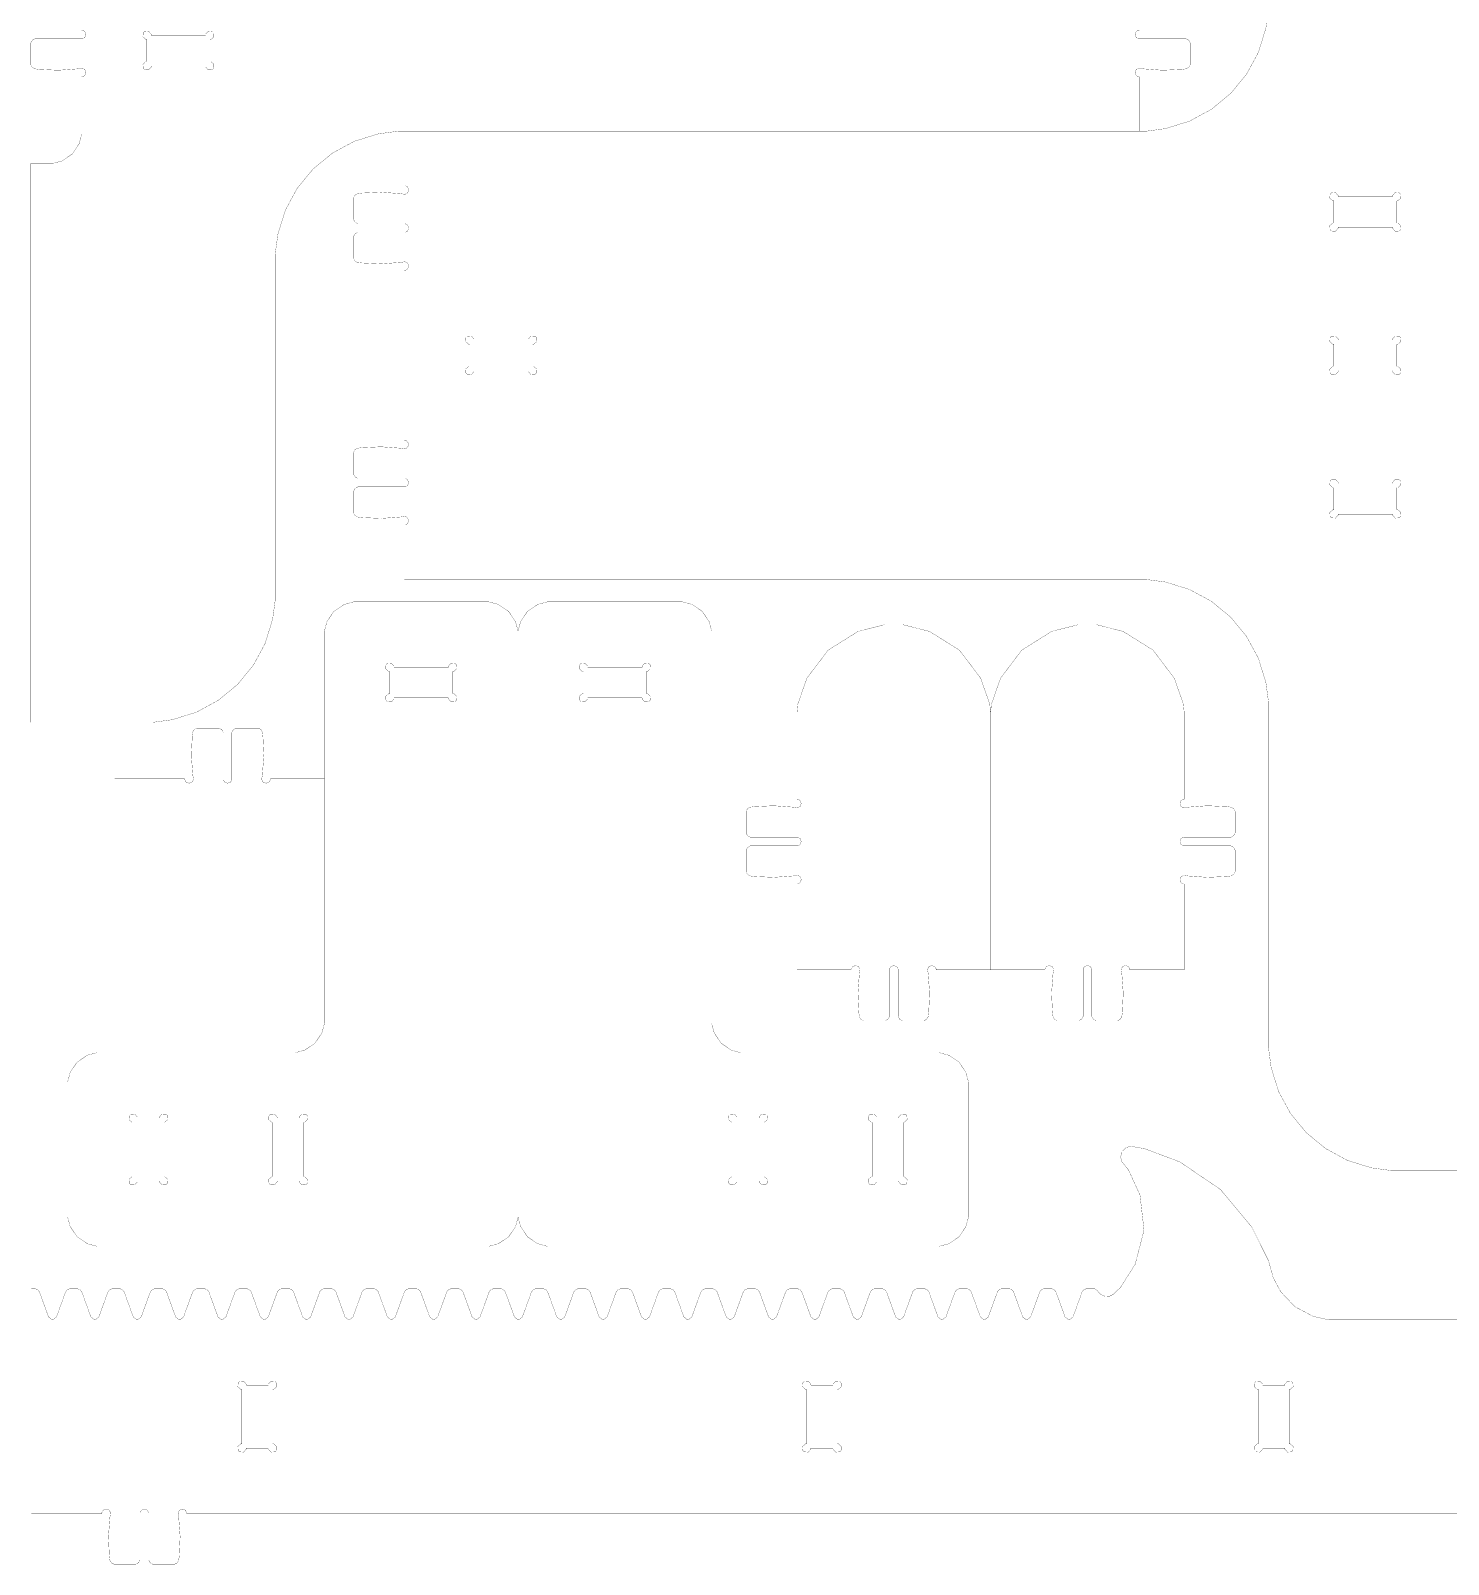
# Model space of a CAD drawing. Extents: x 0.1 to 11.9, y 0.1 to 11.9.
# Drawn here: x 0.07 to 5.56, y 0.1 to 6.04 of the extents above; entities that cross this region are included whole.
import ezdxf

# ---------------------------------------------------------------- set-up
doc = ezdxf.new("R2010")
doc.units = 0
doc.layers.get('0').update_dxf_attribs({"linetype": 'CONTINUOUS'})

msp = doc.modelspace()

# ---------------------------------------------------------------- linework, layer by layer
at = {"color": 1, "const_width": 0.00084}
for points in [[(4.86117, 6.14811), (4.86117, 6.12294), (4.85097, 6.04736), (4.82183, 5.9535), (4.77576, 5.8686), (4.71468, 5.7946), (4.64068, 5.73351), (4.55578, 5.68744), (4.46192, 5.65831), (4.38633, 5.64811), (4.36117, 5.64811)], [(0.087077, 6.00635), (0.08355, 6.00635), (0.073134, 6.0006), (0.067383, 5.99018), (0.067383, 5.98665)], [(0.087077, 6.00635), (0.264214, 6.00635)], [(0.264214, 6.00635), (0.267307, 6.00635), (0.276747, 6.01161), (0.280925, 6.02311), (0.276747, 6.03461), (0.267307, 6.03982), (0.264214, 6.03982)], [(0.533908, 6.02013), (0.533908, 6.02403), (0.523546, 6.03564), (0.507975, 6.03461), (0.505371, 6.03196), (0.502713, 6.02935), (0.501682, 6.01378), (0.513292, 6.00342), (0.517199, 6.00342)], [(0.517199, 5.91775), (0.517199, 6.00342)], [(0.744521, 6.02013), (0.533908, 6.02013)], [(0.761285, 6.00342), (0.765136, 6.00342), (0.776693, 6.01378), (0.775717, 6.02935), (0.773113, 6.03196), (0.770454, 6.03461), (0.754829, 6.03564), (0.744521, 6.02403), (0.744521, 6.02013)], [(0.761285, 5.91775), (0.761285, 6.00342)], [(4.36117, 6.03982), (4.35801, 6.03982), (4.34858, 6.03461), (4.3444, 6.02311), (4.34858, 6.01161), (4.35801, 6.00635), (4.36117, 6.00635)], [(4.53836, 6.00635), (4.36117, 6.00635)], [(4.558, 5.98665), (4.558, 5.99018), (4.55225, 6.0006), (4.54183, 6.00635), (4.53836, 6.00635)], [(0.067383, 5.90918), (0.067383, 5.98665)], [(4.558, 5.90918), (4.558, 5.98665)], [(0.067383, 5.90918), (0.067383, 5.90597), (0.072266, 5.89621), (0.082031, 5.89003), (0.084473, 5.88971)], [(0.084473, 5.88971), (0.099392, 5.88775), (0.174425, 5.88439), (0.249349, 5.88981), (0.264214, 5.89219)], [(0.264214, 5.85872), (0.267307, 5.85872), (0.276747, 5.86399), (0.280925, 5.87549), (0.276747, 5.88699), (0.267307, 5.89219), (0.264214, 5.89219)], [(0.517199, 5.91775), (0.513292, 5.91775), (0.501682, 5.90744), (0.502713, 5.89187), (0.505371, 5.88921), (0.507975, 5.88661), (0.523546, 5.88564), (0.533908, 5.89719), (0.533908, 5.90104)], [(0.744521, 5.90104), (0.533908, 5.90104)], [(0.744521, 5.90104), (0.744521, 5.89719), (0.754829, 5.88564), (0.770454, 5.88661), (0.773113, 5.88921), (0.775717, 5.89187), (0.776693, 5.90744), (0.765136, 5.91775), (0.761285, 5.91775)], [(4.36117, 5.89219), (4.35801, 5.89219), (4.34858, 5.88699), (4.3444, 5.87549), (4.34858, 5.86399), (4.35801, 5.85872), (4.36117, 5.85872)], [(4.36117, 5.89219), (4.37603, 5.88981), (4.45096, 5.88439), (4.52599, 5.88775), (4.5409, 5.88971)], [(4.5409, 5.88971), (4.54335, 5.89003), (4.55311, 5.89621), (4.558, 5.90597), (4.558, 5.90918)], [(0.264214, 5.85872), (0.264214, 5.64811)], [(4.36117, 5.85872), (4.36117, 5.64811)], [(0.139214, 5.52311), (0.151367, 5.52311), (0.187879, 5.53293), (0.227593, 5.55974), (0.254394, 5.59944), (0.264214, 5.63596), (0.264214, 5.64811)], [(1.51421, 5.64811), (1.48899, 5.64811), (1.41342, 5.63797), (1.31955, 5.60883), (1.23465, 5.56272), (1.16064, 5.50168), (1.09956, 5.42768), (1.05349, 5.34272), (1.02436, 5.24892), (1.01421, 5.17333), (1.01421, 5.14811)], [(4.36117, 5.64811), (1.51421, 5.64811)], [(1.51421, 5.64811), (1.51421, 5.43744)], [(0.139214, 5.52311), (0.067383, 5.52311)], [(0.067383, 3.35786), (0.067383, 5.52311)], [(1.33447, 5.40653), (1.34939, 5.40853), (1.42443, 5.41183), (1.49935, 5.40642), (1.51421, 5.40397)], [(1.51421, 5.43744), (1.51731, 5.43744), (1.52675, 5.43224), (1.53093, 5.42074), (1.52675, 5.40924), (1.51731, 5.40397), (1.51421, 5.40397)], [(5.11415, 5.37842), (5.11025, 5.37842), (5.09864, 5.38878), (5.09961, 5.40435), (5.10226, 5.40696), (5.10487, 5.40961), (5.1205, 5.41064), (5.13086, 5.39903), (5.13086, 5.39513)], [(5.34147, 5.39513), (5.34147, 5.39903), (5.35178, 5.41064), (5.3674, 5.40961), (5.37007, 5.40696), (5.37267, 5.40435), (5.37364, 5.38878), (5.36208, 5.37842), (5.35824, 5.37842)], [(1.31738, 5.38699), (1.31738, 5.39025), (1.32227, 5.40001), (1.33203, 5.40619), (1.33447, 5.40653)], [(1.31738, 5.38699), (1.31738, 5.30951)], [(5.11415, 5.29275), (5.11415, 5.37842)], [(5.13086, 5.39513), (5.34147, 5.39513)], [(5.35824, 5.29275), (5.35824, 5.37842)], [(1.33708, 5.28982), (1.33355, 5.28982), (1.32313, 5.29563), (1.31738, 5.30604), (1.31738, 5.30951)], [(1.33708, 5.28982), (1.51421, 5.28982)], [(1.51421, 5.28982), (1.51731, 5.28982), (1.52675, 5.28461), (1.53093, 5.27311), (1.52675, 5.26161), (1.51731, 5.25635), (1.51421, 5.25635)], [(5.13086, 5.27604), (5.13086, 5.27219), (5.1205, 5.26064), (5.10487, 5.26161), (5.10226, 5.26421), (5.09961, 5.26687), (5.09864, 5.28244), (5.11025, 5.29275), (5.11415, 5.29275)], [(5.35824, 5.29275), (5.36208, 5.29275), (5.37364, 5.28244), (5.37267, 5.26687), (5.37007, 5.26421), (5.3674, 5.26161), (5.35178, 5.26064), (5.34147, 5.27219), (5.34147, 5.27604)], [(1.31738, 5.23665), (1.31738, 5.24018), (1.32313, 5.2506), (1.33355, 5.25635), (1.33708, 5.25635)], [(1.31738, 5.15918), (1.31738, 5.23665)], [(1.33708, 5.25635), (1.51421, 5.25635)], [(5.13086, 5.27604), (5.34147, 5.27604)], [(1.01421, 5.14811), (1.01421, 3.85786)], [(1.33447, 5.13971), (1.33203, 5.14003), (1.32227, 5.14621), (1.31738, 5.15597), (1.31738, 5.15918)], [(1.51421, 5.14219), (1.49935, 5.13981), (1.42443, 5.13439), (1.34939, 5.13775), (1.33447, 5.13971)], [(1.51421, 5.14219), (1.51731, 5.14219), (1.52675, 5.13699), (1.53093, 5.12549), (1.52675, 5.11399), (1.51731, 5.10872), (1.51421, 5.10872)], [(1.51421, 5.10872), (1.51421, 4.45111)], [(1.76719, 4.82275), (1.76329, 4.82275), (1.75168, 4.83311), (1.75265, 4.84868), (1.75532, 4.85129), (1.75792, 4.85394), (1.77354, 4.85493), (1.7839, 4.84337), (1.7839, 4.83946)], [(1.76719, 4.82275), (1.76719, 4.73708)], [(1.7839, 4.83946), (1.99451, 4.83946)], [(1.99451, 4.83946), (1.99451, 4.84337), (2.00483, 4.85493), (2.02046, 4.85394), (2.02311, 4.85129), (2.02572, 4.84868), (2.02669, 4.83311), (2.01514, 4.82275), (2.01129, 4.82275)], [(2.01129, 4.82275), (2.01129, 4.73708)], [(5.11415, 4.82275), (5.11025, 4.82275), (5.09864, 4.83311), (5.09961, 4.84868), (5.10226, 4.85129), (5.10487, 4.85394), (5.1205, 4.85493), (5.13086, 4.84337), (5.13086, 4.83946)], [(5.11415, 4.82275), (5.11415, 4.73708)], [(5.13086, 4.83946), (5.34147, 4.83946)], [(5.34147, 4.83946), (5.34147, 4.84337), (5.35178, 4.85493), (5.3674, 4.85394), (5.37007, 4.85129), (5.37267, 4.84868), (5.37364, 4.83311), (5.36208, 4.82275), (5.35824, 4.82275)], [(5.35824, 4.82275), (5.35824, 4.73708)], [(1.7839, 4.72038), (1.7839, 4.71653), (1.77354, 4.70497), (1.75792, 4.70594), (1.75532, 4.70856), (1.75265, 4.71121), (1.75168, 4.72678), (1.76329, 4.73708), (1.76719, 4.73708)], [(1.7839, 4.72038), (1.99451, 4.72038)], [(2.01129, 4.73708), (2.01514, 4.73708), (2.02669, 4.72678), (2.02572, 4.71121), (2.02311, 4.70856), (2.02046, 4.70594), (2.00483, 4.70497), (1.99451, 4.71653), (1.99451, 4.72038)], [(5.13086, 4.72038), (5.13086, 4.71653), (5.1205, 4.70497), (5.10487, 4.70594), (5.10226, 4.70856), (5.09961, 4.71121), (5.09864, 4.72678), (5.11025, 4.73708), (5.11415, 4.73708)], [(5.13086, 4.72038), (5.34147, 4.72038)], [(5.35824, 4.73708), (5.36208, 4.73708), (5.37364, 4.72678), (5.37267, 4.71121), (5.37007, 4.70856), (5.3674, 4.70594), (5.35178, 4.70497), (5.34147, 4.71653), (5.34147, 4.72038)], [(1.31738, 4.40067), (1.31738, 4.40392), (1.32227, 4.41368), (1.33203, 4.41986), (1.33447, 4.42019)], [(1.31738, 4.40067), (1.31738, 4.32319)], [(1.33447, 4.42019), (1.34939, 4.42219), (1.42443, 4.42551), (1.49935, 4.42008), (1.51421, 4.41764)], [(1.51421, 4.45111), (1.51731, 4.45111), (1.52675, 4.4459), (1.53093, 4.4344), (1.52675, 4.4229), (1.51731, 4.41764), (1.51421, 4.41764)], [(1.33708, 4.3035), (1.33355, 4.3035), (1.32313, 4.30931), (1.31738, 4.31972), (1.31738, 4.32319)], [(1.33708, 4.3035), (1.51421, 4.3035)], [(1.51421, 4.3035), (1.51731, 4.3035), (1.52675, 4.29829), (1.53093, 4.28678), (1.52675, 4.27528), (1.51731, 4.27001), (1.51421, 4.27001)], [(5.11415, 4.26708), (5.11025, 4.26708), (5.09864, 4.27746), (5.09961, 4.29303), (5.10226, 4.29563), (5.10487, 4.29829), (5.1205, 4.29926), (5.13086, 4.28771), (5.13086, 4.28381)], [(5.13086, 4.28381), (5.34147, 4.28381)], [(5.34147, 4.28381), (5.34147, 4.28771), (5.35178, 4.29926), (5.3674, 4.29829), (5.37007, 4.29563), (5.37267, 4.29303), (5.37364, 4.27746), (5.36208, 4.26708), (5.35824, 4.26708)], [(1.31738, 4.25032), (1.31738, 4.25385), (1.32313, 4.26426), (1.33355, 4.27001), (1.33708, 4.27001)], [(1.31738, 4.17285), (1.31738, 4.25032)], [(1.33708, 4.27001), (1.51421, 4.27001)], [(5.11415, 4.18143), (5.11415, 4.26708)], [(5.35824, 4.18143), (5.35824, 4.26708)], [(1.33447, 4.15332), (1.33203, 4.15365), (1.32227, 4.15989), (1.31738, 4.16965), (1.31738, 4.17285)], [(5.13086, 4.16471), (5.13086, 4.16086), (5.1205, 4.14925), (5.10487, 4.15028), (5.10226, 4.15289), (5.09961, 4.15554), (5.09864, 4.17111), (5.11025, 4.18143), (5.11415, 4.18143)], [(5.13086, 4.16471), (5.34147, 4.16471)], [(5.35824, 4.18143), (5.36208, 4.18143), (5.37364, 4.17111), (5.37267, 4.15554), (5.37007, 4.15289), (5.3674, 4.15028), (5.35178, 4.14925), (5.34147, 4.16086), (5.34147, 4.16471)], [(1.51421, 4.15587), (1.49935, 4.15349), (1.42443, 4.14806), (1.34939, 4.15136), (1.33447, 4.15332)], [(1.51421, 4.15587), (1.51731, 4.15587), (1.52675, 4.15067), (1.53093, 4.13917), (1.52675, 4.12765), (1.51731, 4.1224), (1.51421, 4.1224)], [(1.51421, 4.1224), (1.51421, 3.91174)], [(1.51421, 3.91174), (4.36117, 3.91174)], [(4.36117, 3.91174), (4.38633, 3.91174), (4.46192, 3.90158), (4.55578, 3.87244), (4.64068, 3.82639), (4.71468, 3.76531), (4.77576, 3.69129), (4.82183, 3.60639), (4.85097, 3.51253), (4.86117, 3.43696), (4.86117, 3.41174)], [(0.514214, 3.35786), (0.539387, 3.35786), (0.614963, 3.36806), (0.708822, 3.39719), (0.793728, 3.44325), (0.867731, 3.50435), (0.928819, 3.57835), (0.974881, 3.66325), (1.00402, 3.75711), (1.01421, 3.83268), (1.01421, 3.85786)], [(1.32959, 3.8246), (1.31738, 3.8246), (1.28093, 3.81478), (1.24121, 3.78797), (1.21441, 3.74826), (1.20459, 3.71181), (1.20459, 3.6996)], [(1.82958, 3.8246), (1.32959, 3.8246)], [(1.95458, 3.6996), (1.95458, 3.71181), (1.94476, 3.74826), (1.91797, 3.78797), (1.87825, 3.81478), (1.84174, 3.8246), (1.82958, 3.8246)], [(1.95458, 3.6996), (1.95458, 3.71181), (1.96442, 3.74826), (1.99121, 3.78797), (2.03093, 3.81478), (2.06739, 3.8246), (2.07958, 3.8246)], [(2.07958, 3.8246), (2.57958, 3.8246)], [(2.57958, 3.8246), (2.59174, 3.8246), (2.62825, 3.81478), (2.66797, 3.78797), (2.69476, 3.74826), (2.70458, 3.71181), (2.70458, 3.6996)], [(1.20459, 3.6996), (1.20459, 2.20296)], [(1.95458, 3.6996), (1.95458, 1.45296)], [(2.70458, 3.6996), (2.70458, 2.20296)], [(3.78478, 3.39312), (3.78174, 3.42763), (3.74636, 3.52881), (3.66401, 3.63769), (3.54824, 3.71018), (3.44439, 3.73649), (3.40978, 3.73649), (3.37511, 3.73649), (3.27126, 3.71018), (3.15554, 3.63769), (3.07314, 3.52881), (3.03782, 3.42763), (3.03478, 3.39312)], [(3.78478, 3.39312), (3.78782, 3.42763), (3.82314, 3.52881), (3.90554, 3.63769), (4.02126, 3.71018), (4.12511, 3.73649), (4.15978, 3.73649), (4.19439, 3.73649), (4.29824, 3.71018), (4.41401, 3.63769), (4.49636, 3.52881), (4.53174, 3.42763), (4.53478, 3.39312)], [(1.47428, 3.57161), (1.47428, 3.57553), (1.46392, 3.58713), (1.44835, 3.58615), (1.44575, 3.5835), (1.44308, 3.58089), (1.44206, 3.56526), (1.45367, 3.5549), (1.45757, 3.5549)], [(1.6849, 3.57161), (1.47428, 3.57161)], [(1.70167, 3.5549), (1.70551, 3.5549), (1.71707, 3.56526), (1.7161, 3.58089), (1.71349, 3.5835), (1.71083, 3.58615), (1.69521, 3.58713), (1.6849, 3.57553), (1.6849, 3.57161)], [(2.20757, 3.5549), (2.20367, 3.5549), (2.19206, 3.56526), (2.19308, 3.58089), (2.19575, 3.5835), (2.19835, 3.58615), (2.21392, 3.58713), (2.22428, 3.57553), (2.22428, 3.57161)], [(2.22428, 3.57161), (2.4349, 3.57161)], [(2.4349, 3.57161), (2.4349, 3.57553), (2.44521, 3.58713), (2.46083, 3.58615), (2.46349, 3.5835), (2.4661, 3.58089), (2.46707, 3.56526), (2.45551, 3.5549), (2.45167, 3.5549)], [(1.45757, 3.5549), (1.45757, 3.46929)], [(1.70167, 3.5549), (1.70167, 3.46929)], [(2.20757, 3.5549), (2.20757, 3.46929)], [(2.45167, 3.5549), (2.45167, 3.46929)], [(1.45757, 3.46929), (1.45367, 3.46929), (1.44206, 3.45899), (1.44308, 3.44336), (1.44575, 3.44069), (1.44835, 3.4381), (1.46392, 3.43713), (1.47428, 3.44868), (1.47428, 3.45253)], [(1.6849, 3.45253), (1.47428, 3.45253)], [(1.6849, 3.45253), (1.6849, 3.44868), (1.69521, 3.43713), (1.71083, 3.4381), (1.71349, 3.44069), (1.7161, 3.44336), (1.71707, 3.45899), (1.70551, 3.46929), (1.70167, 3.46929)], [(2.22428, 3.45253), (2.22428, 3.44868), (2.21392, 3.43713), (2.19835, 3.4381), (2.19575, 3.44069), (2.19308, 3.44336), (2.19206, 3.45899), (2.20367, 3.46929), (2.20757, 3.46929)], [(2.22428, 3.45253), (2.4349, 3.45253)], [(2.45167, 3.46929), (2.45551, 3.46929), (2.46707, 3.45899), (2.4661, 3.44336), (2.46349, 3.44069), (2.46083, 3.4381), (2.44521, 3.43713), (2.4349, 3.44868), (2.4349, 3.45253)], [(3.03478, 3.06044), (3.03478, 3.39312)], [(3.78478, 2.39903), (3.78478, 3.39312)], [(4.53478, 3.06044), (4.53478, 3.39312)], [(4.86117, 3.41174), (4.86117, 2.12153)], [(0.067383, 3.35786), (0.514214, 3.35786)], [(0.714247, 3.33561), (0.710992, 3.33561), (0.701226, 3.33078), (0.695042, 3.32101), (0.694715, 3.31853)], [(0.793186, 3.33561), (0.714247, 3.33561)], [(0.812879, 3.31597), (0.812879, 3.31944), (0.807075, 3.32986), (0.796658, 3.33561), (0.793186, 3.33561)], [(0.865994, 3.33561), (0.862522, 3.33561), (0.852106, 3.32986), (0.846354, 3.31944), (0.846354, 3.31597)], [(0.865994, 3.33561), (0.944988, 3.33561)], [(0.964464, 3.31853), (0.964139, 3.32101), (0.957954, 3.33078), (0.948188, 3.33561), (0.944988, 3.33561)], [(0.694715, 3.31853), (0.692708, 3.3036), (0.689399, 3.22857), (0.694824, 3.15365), (0.697211, 3.13878)], [(0.812879, 3.13878), (0.812879, 3.31597)], [(0.846354, 3.13878), (0.846354, 3.31597)], [(0.961968, 3.13878), (0.964356, 3.15365), (0.969781, 3.22857), (0.966417, 3.3036), (0.964464, 3.31853)], [(0.663738, 3.13878), (0.392144, 3.13878)], [(0.392144, 3.13878), (0.392144, 2.07796)], [(0.663738, 3.13878), (0.663738, 3.13569), (0.668946, 3.12625), (0.680447, 3.12207), (0.691949, 3.12625), (0.697211, 3.13569), (0.697211, 3.13878)], [(0.812879, 3.13878), (0.812879, 3.13569), (0.818088, 3.12625), (0.82959, 3.12207), (0.841092, 3.12625), (0.846354, 3.13569), (0.846354, 3.13878)], [(0.961968, 3.13878), (0.961968, 3.13569), (0.967176, 3.12625), (0.978678, 3.12207), (0.990181, 3.12625), (0.995443, 3.13569), (0.995443, 3.13878)], [(1.20459, 3.13878), (0.995443, 3.13878)], [(3.03478, 3.02696), (3.01992, 3.02935), (2.94499, 3.03478), (2.86996, 3.03147), (2.85504, 3.02946)], [(3.03478, 3.02696), (3.03788, 3.02696), (3.04725, 3.03222), (3.05143, 3.04372), (3.04725, 3.05524), (3.03788, 3.06044), (3.03478, 3.06044)], [(4.53478, 3.02696), (4.53163, 3.02696), (4.52225, 3.03222), (4.51807, 3.04372), (4.52225, 3.05524), (4.53163, 3.06044), (4.53478, 3.06044)], [(4.53478, 3.02696), (4.54964, 3.02935), (4.62457, 3.03478), (4.6996, 3.03147), (4.71451, 3.02946)], [(2.85504, 3.02946), (2.8526, 3.02914), (2.84283, 3.02294), (2.83794, 3.01324), (2.83794, 3.00999)], [(2.83794, 2.93246), (2.83794, 3.00999)], [(4.71451, 3.02946), (4.71696, 3.02914), (4.72672, 3.02294), (4.73161, 3.01324), (4.73161, 3.00999)], [(4.73161, 2.93246), (4.73161, 3.00999)], [(2.83794, 2.93246), (2.83794, 2.92899), (2.84369, 2.91857), (2.85411, 2.91282), (2.85764, 2.91282)], [(3.03478, 2.91282), (2.85764, 2.91282)], [(3.03478, 2.87935), (3.03788, 2.87935), (3.04725, 2.8846), (3.05143, 2.89611), (3.04725, 2.90756), (3.03788, 2.91282), (3.03478, 2.91282)], [(4.53478, 2.87935), (4.53163, 2.87935), (4.52225, 2.8846), (4.51807, 2.89611), (4.52225, 2.90756), (4.53163, 2.91282), (4.53478, 2.91282)], [(4.53478, 2.91282), (4.71197, 2.91282)], [(4.73161, 2.93246), (4.73161, 2.92899), (4.72586, 2.91857), (4.71544, 2.91282), (4.71197, 2.91282)], [(2.85764, 2.87935), (2.85411, 2.87935), (2.84369, 2.87358), (2.83794, 2.86317), (2.83794, 2.85965)], [(2.83794, 2.85965), (2.83794, 2.78217)], [(3.03478, 2.87935), (2.85764, 2.87935)], [(4.53478, 2.87935), (4.71197, 2.87935)], [(4.71197, 2.87935), (4.71544, 2.87935), (4.72586, 2.87358), (4.73161, 2.86317), (4.73161, 2.85965)], [(4.73161, 2.85965), (4.73161, 2.78217)], [(2.83794, 2.78217), (2.83794, 2.77897), (2.84283, 2.76921), (2.8526, 2.76297), (2.85504, 2.76264)], [(2.85504, 2.76264), (2.86996, 2.76069), (2.94499, 2.75738), (3.01992, 2.76275), (3.03478, 2.76514)], [(3.03478, 2.73167), (3.03788, 2.73172), (3.04725, 2.73699), (3.05143, 2.74843), (3.04725, 2.75993), (3.03788, 2.76514), (3.03478, 2.76514)], [(4.53478, 2.73167), (4.53163, 2.73172), (4.52225, 2.73699), (4.51807, 2.74843), (4.52225, 2.75993), (4.53163, 2.76514), (4.53478, 2.76514)], [(4.71451, 2.76264), (4.6996, 2.76069), (4.62457, 2.75738), (4.54964, 2.76275), (4.53478, 2.76514)], [(4.73161, 2.78217), (4.73161, 2.77897), (4.72672, 2.76921), (4.71696, 2.76297), (4.71451, 2.76264)], [(3.03478, 2.39903), (3.03478, 2.73167)], [(4.53478, 2.39903), (4.53478, 2.73167)], [(3.24539, 2.39903), (3.03478, 2.39903)], [(3.27886, 2.39903), (3.27886, 2.40218), (3.2736, 2.41157), (3.2621, 2.41575), (3.2506, 2.41157), (3.24539, 2.40218), (3.24539, 2.39903)], [(3.27886, 2.39903), (3.27647, 2.38417), (3.27106, 2.30925), (3.27436, 2.23421), (3.27636, 2.21924)], [(3.42654, 2.39903), (3.42654, 2.40218), (3.42128, 2.41162), (3.40978, 2.41581), (3.39828, 2.41162), (3.39307, 2.40218), (3.39307, 2.39903)], [(3.39307, 2.39903), (3.39307, 2.22185)], [(3.42654, 2.39903), (3.42654, 2.22185)], [(3.57417, 2.39903), (3.57417, 2.40218), (3.5689, 2.41157), (3.5574, 2.41575), (3.5459, 2.41157), (3.54069, 2.40218), (3.54069, 2.39903)], [(3.54318, 2.21924), (3.54514, 2.23421), (3.54844, 2.30925), (3.54308, 2.38417), (3.54069, 2.39903)], [(3.78478, 2.39903), (3.57417, 2.39903)], [(3.78478, 2.39903), (3.99539, 2.39903)], [(3.99539, 2.39903), (3.99539, 2.40218), (4.0006, 2.41157), (4.0121, 2.41575), (4.0236, 2.41157), (4.02886, 2.40218), (4.02886, 2.39903)], [(4.02636, 2.21924), (4.02436, 2.23421), (4.02106, 2.30925), (4.02647, 2.38417), (4.02886, 2.39903)], [(4.14307, 2.39903), (4.14307, 2.40218), (4.14828, 2.41162), (4.15978, 2.41581), (4.17128, 2.41162), (4.17654, 2.40218), (4.17654, 2.39903)], [(4.14307, 2.39903), (4.14307, 2.22185)], [(4.17654, 2.39903), (4.17654, 2.22185)], [(4.29069, 2.39903), (4.29069, 2.40218), (4.2959, 2.41157), (4.3074, 2.41575), (4.3189, 2.41157), (4.32417, 2.40218), (4.32417, 2.39903)], [(4.29069, 2.39903), (4.29308, 2.38417), (4.29844, 2.30925), (4.29514, 2.23421), (4.29318, 2.21924)], [(4.32417, 2.39903), (4.53478, 2.39903)], [(1.07959, 2.07796), (1.09174, 2.07796), (1.12826, 2.08783), (1.16797, 2.11458), (1.19477, 2.15435), (1.20459, 2.19081), (1.20459, 2.20296)], [(2.82958, 2.07796), (2.81739, 2.07796), (2.78093, 2.08783), (2.74121, 2.11458), (2.71442, 2.15435), (2.70458, 2.19081), (2.70458, 2.20296)], [(3.27636, 2.21924), (3.27669, 2.21679), (3.28288, 2.20703), (3.29264, 2.20215), (3.2959, 2.20215)], [(3.37337, 2.20215), (3.2959, 2.20215)], [(3.37337, 2.20215), (3.37685, 2.20215), (3.38726, 2.20796), (3.39307, 2.21838), (3.39307, 2.22185)], [(3.42654, 2.22185), (3.42654, 2.21838), (3.43229, 2.20796), (3.44271, 2.20215), (3.44618, 2.20215)], [(3.44618, 2.20215), (3.52371, 2.20215)], [(3.52371, 2.20215), (3.52692, 2.20215), (3.53662, 2.20703), (3.54286, 2.21679), (3.54318, 2.21924)], [(4.0459, 2.20215), (4.04264, 2.20215), (4.03288, 2.20703), (4.02669, 2.21679), (4.02636, 2.21924)], [(4.12337, 2.20215), (4.0459, 2.20215)], [(4.14307, 2.22185), (4.14307, 2.21838), (4.13726, 2.20796), (4.12685, 2.20215), (4.12337, 2.20215)], [(4.19618, 2.20215), (4.19271, 2.20215), (4.18229, 2.20796), (4.17654, 2.21838), (4.17654, 2.22185)], [(4.19618, 2.20215), (4.27371, 2.20215)], [(4.29318, 2.21924), (4.29286, 2.21679), (4.28662, 2.20703), (4.27692, 2.20215), (4.27371, 2.20215)], [(5.36117, 1.62153), (5.33594, 1.62153), (5.26036, 1.63172), (5.1665, 1.66086), (5.0816, 1.70692), (5.0076, 1.76801), (4.9465, 1.84201), (4.90044, 1.92692), (4.87131, 2.02078), (4.86117, 2.09636), (4.86117, 2.12153)], [(0.335178, 2.07796), (0.322971, 2.07796), (0.286458, 2.06819), (0.246744, 2.04139), (0.219943, 2.00168), (0.210178, 1.96517), (0.210178, 1.95296)], [(1.07959, 2.07796), (0.335178, 2.07796)], [(2.82958, 2.07796), (3.574, 2.07796)], [(3.574, 2.07796), (3.58615, 2.07796), (3.62267, 2.06819), (3.66238, 2.04139), (3.68918, 2.00168), (3.699, 1.96517), (3.699, 1.95296)], [(0.210178, 1.45296), (0.210178, 1.95296)], [(3.699, 1.45296), (3.699, 1.95296)], [(0.479872, 1.82503), (0.479872, 1.82894), (0.46951, 1.8405), (0.453885, 1.83951), (0.451281, 1.83686), (0.448622, 1.83425), (0.447646, 1.81862), (0.459201, 1.80826), (0.463108, 1.80826)], [(0.463108, 1.59765), (0.463108, 1.80826)], [(0.565483, 1.82503), (0.479872, 1.82503)], [(0.582194, 1.80826), (0.586046, 1.80826), (0.597657, 1.81862), (0.596679, 1.83425), (0.594075, 1.83686), (0.591417, 1.83951), (0.575792, 1.8405), (0.565483, 1.82894), (0.565483, 1.82503)], [(0.582194, 1.59765), (0.582194, 1.80826)], [(1.02121, 1.82503), (1.02121, 1.82894), (1.01085, 1.8405), (0.995226, 1.83951), (0.992622, 1.83686), (0.989962, 1.83425), (0.988986, 1.81862), (1.00054, 1.80826), (1.00445, 1.80826)], [(1.00445, 1.59765), (1.00445, 1.80826)], [(1.10682, 1.82503), (1.02121, 1.82503)], [(1.12353, 1.80826), (1.12739, 1.80826), (1.139, 1.81862), (1.13802, 1.83425), (1.13542, 1.83686), (1.13276, 1.83951), (1.11713, 1.8405), (1.10682, 1.82894), (1.10682, 1.82503)], [(1.12353, 1.59765), (1.12353, 1.80826)], [(2.78564, 1.80826), (2.78174, 1.80826), (2.77018, 1.81862), (2.77115, 1.83425), (2.77382, 1.83686), (2.77642, 1.83951), (2.79199, 1.8405), (2.80236, 1.82894), (2.80236, 1.82503)], [(2.78564, 1.59765), (2.78564, 1.80826)], [(2.80236, 1.82503), (2.88803, 1.82503)], [(2.88803, 1.82503), (2.88803, 1.82894), (2.89833, 1.8405), (2.9139, 1.83951), (2.91656, 1.83686), (2.91917, 1.83425), (2.92014, 1.81862), (2.90858, 1.80826), (2.90474, 1.80826)], [(2.90474, 1.59765), (2.90474, 1.80826)], [(3.32699, 1.80826), (3.32308, 1.80826), (3.31147, 1.81862), (3.3125, 1.83425), (3.31515, 1.83686), (3.31776, 1.83951), (3.33333, 1.8405), (3.34369, 1.82894), (3.34369, 1.82503)], [(3.32699, 1.59765), (3.32699, 1.80826)], [(3.34369, 1.82503), (3.42936, 1.82503)], [(3.42936, 1.82503), (3.42936, 1.82894), (3.43967, 1.8405), (3.45524, 1.83951), (3.4579, 1.83686), (3.4605, 1.83425), (3.46149, 1.81862), (3.44993, 1.80826), (3.44607, 1.80826)], [(3.44607, 1.59765), (3.44607, 1.80826)], [(4.29715, 1.65076), (4.29351, 1.65533), (4.28831, 1.6735), (4.29389, 1.69547), (4.31039, 1.71099), (4.32883, 1.71533), (4.33458, 1.71431)], [(4.33458, 1.71431), (4.38162, 1.70611), (4.51818, 1.65457), (4.67492, 1.54812), (4.79633, 1.40267), (4.86111, 1.27192), (4.87397, 1.22586)], [(4.29715, 1.65076), (4.31885, 1.62386), (4.36344, 1.52626), (4.37901, 1.39051), (4.34483, 1.25825), (4.28722, 1.16775), (4.26199, 1.14404)], [(5.808, 1.62153), (5.36117, 1.62153)], [(0.463108, 1.59765), (0.459201, 1.59765), (0.447646, 1.58735), (0.448622, 1.57178), (0.451281, 1.56912), (0.453885, 1.56651), (0.46951, 1.56549), (0.479872, 1.5771), (0.479872, 1.58094)], [(0.565483, 1.58094), (0.479872, 1.58094)], [(0.565483, 1.58094), (0.565483, 1.5771), (0.575792, 1.56549), (0.591417, 1.56651), (0.594075, 1.56912), (0.596679, 1.57178), (0.597657, 1.58735), (0.586046, 1.59765), (0.582194, 1.59765)], [(1.00445, 1.59765), (1.00054, 1.59765), (0.988986, 1.58735), (0.989962, 1.57178), (0.992622, 1.56912), (0.995226, 1.56651), (1.01085, 1.56549), (1.02121, 1.5771), (1.02121, 1.58094)], [(1.10682, 1.58094), (1.02121, 1.58094)], [(1.10682, 1.58094), (1.10682, 1.5771), (1.11713, 1.56549), (1.13276, 1.56651), (1.13542, 1.56912), (1.13802, 1.57178), (1.139, 1.58735), (1.12739, 1.59765), (1.12353, 1.59765)], [(2.80236, 1.58094), (2.80236, 1.5771), (2.79199, 1.56549), (2.77642, 1.56651), (2.77382, 1.56912), (2.77115, 1.57178), (2.77018, 1.58735), (2.78174, 1.59765), (2.78564, 1.59765)], [(2.80236, 1.58094), (2.88803, 1.58094)], [(2.90474, 1.59765), (2.90858, 1.59765), (2.92014, 1.58735), (2.91917, 1.57178), (2.91656, 1.56912), (2.9139, 1.56651), (2.89833, 1.56549), (2.88803, 1.5771), (2.88803, 1.58094)], [(3.34369, 1.58094), (3.34369, 1.5771), (3.33333, 1.56549), (3.31776, 1.56651), (3.31515, 1.56912), (3.3125, 1.57178), (3.31147, 1.58735), (3.32308, 1.59765), (3.32699, 1.59765)], [(3.34369, 1.58094), (3.42936, 1.58094)], [(3.44607, 1.59765), (3.44993, 1.59765), (3.46149, 1.58735), (3.4605, 1.57178), (3.4579, 1.56912), (3.45524, 1.56651), (3.43967, 1.56549), (3.42936, 1.5771), (3.42936, 1.58094)], [(0.210178, 1.45296), (0.210178, 1.44081), (0.219943, 1.40435), (0.246744, 1.36458), (0.286458, 1.33784), (0.322971, 1.32796), (0.335178, 1.32796)], [(1.82958, 1.32796), (1.84174, 1.32796), (1.87825, 1.33784), (1.91797, 1.36458), (1.94476, 1.40435), (1.95458, 1.44081), (1.95458, 1.45296)], [(2.07958, 1.32796), (2.06739, 1.32796), (2.03093, 1.33784), (1.99121, 1.36458), (1.96442, 1.40435), (1.95458, 1.44081), (1.95458, 1.45296)], [(3.699, 1.45296), (3.699, 1.44081), (3.68918, 1.40435), (3.66238, 1.36458), (3.62267, 1.33784), (3.58615, 1.32796), (3.574, 1.32796)], [(0.335178, 1.32796), (1.82958, 1.32796)], [(2.07958, 1.32796), (3.574, 1.32796)], [(5.11481, 1.04297), (5.09457, 1.04297), (5.03401, 1.05637), (4.96354, 1.09391), (4.90847, 1.15169), (4.87935, 1.20643), (4.87397, 1.22586)], [(0.069499, 1.16314), (0.069499, 0.292969)], [(0.069499, 1.16314), (0.082737, 1.16314)], [(0.082737, 1.16314), (0.085558, 1.16314), (0.094021, 1.15961), (0.100532, 1.15213), (0.101237, 1.15017)], [(0.101237, 1.15017), (0.135579, 1.05593)], [(0.201824, 1.15017), (0.167535, 1.05593)], [(0.201824, 1.15017), (0.202528, 1.15213), (0.209039, 1.15961), (0.217503, 1.16314), (0.220324, 1.16314)], [(0.220324, 1.16314), (0.246799, 1.16314)], [(0.246799, 1.16314), (0.249621, 1.16314), (0.258083, 1.15961), (0.264594, 1.15213), (0.2653, 1.15017)], [(0.2653, 1.15017), (0.299587, 1.05593)], [(0.365886, 1.15017), (0.331543, 1.05593)], [(0.365886, 1.15017), (0.36659, 1.15213), (0.373047, 1.15961), (0.381511, 1.16314), (0.384386, 1.16314)], [(0.384386, 1.16314), (0.410861, 1.16314)], [(0.410861, 1.16314), (0.413629, 1.16314), (0.422092, 1.15961), (0.428603, 1.15213), (0.429363, 1.15017)], [(0.429363, 1.15017), (0.46365, 1.05593)], [(0.529949, 1.15017), (0.495606, 1.05593)], [(0.529949, 1.15017), (0.530653, 1.15213), (0.53711, 1.15961), (0.545574, 1.16314), (0.548449, 1.16314)], [(0.548449, 1.16314), (0.574869, 1.16314)], [(0.574869, 1.16314), (0.577692, 1.16314), (0.586154, 1.15961), (0.592665, 1.15213), (0.593371, 1.15017)], [(0.593371, 1.15017), (0.627713, 1.05593)], [(0.693956, 1.15017), (0.659668, 1.05593)], [(0.693956, 1.15017), (0.694661, 1.15213), (0.701172, 1.15961), (0.709636, 1.16314), (0.712457, 1.16314)], [(0.712457, 1.16314), (0.738932, 1.16314)], [(0.738932, 1.16314), (0.741754, 1.16314), (0.750217, 1.15961), (0.756728, 1.15213), (0.757433, 1.15017)], [(0.757433, 1.15017), (0.791721, 1.05593)], [(0.858018, 1.15017), (0.823676, 1.05593)], [(0.858018, 1.15017), (0.858724, 1.15213), (0.865181, 1.15961), (0.873643, 1.16314), (0.876519, 1.16314)], [(0.876519, 1.16314), (0.90294, 1.16314)], [(0.90294, 1.16314), (0.905761, 1.16314), (0.914225, 1.15961), (0.920736, 1.15213), (0.921442, 1.15017)], [(0.921442, 1.15017), (0.955783, 1.05593)], [(1.02203, 1.15017), (0.987739, 1.05593)], [(1.02203, 1.15017), (1.02273, 1.15213), (1.02924, 1.15961), (1.03771, 1.16314), (1.04053, 1.16314)], [(1.04053, 1.16314), (1.067, 1.16314)], [(1.067, 1.16314), (1.06982, 1.16314), (1.07829, 1.15961), (1.0848, 1.15213), (1.0855, 1.15017)], [(1.0855, 1.15017), (1.11985, 1.05593)], [(1.18609, 1.15017), (1.1518, 1.05593)], [(1.18609, 1.15017), (1.18679, 1.15213), (1.19325, 1.15961), (1.20171, 1.16314), (1.20459, 1.16314)], [(1.20459, 1.16314), (1.23107, 1.16314)], [(1.23107, 1.16314), (1.23383, 1.16314), (1.2423, 1.15961), (1.24881, 1.15213), (1.24957, 1.15017)], [(1.24957, 1.15017), (1.28385, 1.05593)], [(1.35015, 1.15017), (1.31581, 1.05593)], [(1.35015, 1.15017), (1.35086, 1.15213), (1.35731, 1.15961), (1.36578, 1.16314), (1.36865, 1.16314)], [(1.36865, 1.16314), (1.39507, 1.16314)], [(1.39507, 1.16314), (1.39789, 1.16314), (1.40636, 1.15961), (1.41287, 1.15213), (1.41357, 1.15017)], [(1.41357, 1.15017), (1.44792, 1.05593)], [(1.51417, 1.15017), (1.47988, 1.05593)], [(1.51417, 1.15017), (1.51486, 1.15213), (1.52138, 1.15961), (1.52983, 1.16314), (1.53267, 1.16314)], [(1.53267, 1.16314), (1.55914, 1.16314)], [(1.55914, 1.16314), (1.56196, 1.16314), (1.57042, 1.15961), (1.57693, 1.15213), (1.57764, 1.15017)], [(1.57764, 1.15017), (1.61193, 1.05593)], [(1.67822, 1.15017), (1.64388, 1.05593)], [(1.67822, 1.15017), (1.67893, 1.15213), (1.68539, 1.15961), (1.69385, 1.16314), (1.69672, 1.16314)], [(1.69672, 1.16314), (1.72319, 1.16314)], [(1.72319, 1.16314), (1.72597, 1.16314), (1.73443, 1.15961), (1.74094, 1.15213), (1.74169, 1.15017)], [(1.74169, 1.15017), (1.77599, 1.05593)], [(1.84229, 1.15017), (1.80794, 1.05593)], [(1.84229, 1.15017), (1.84299, 1.15213), (1.84944, 1.15961), (1.85792, 1.16314), (1.86074, 1.16314)], [(1.86074, 1.16314), (1.88721, 1.16314)], [(1.88721, 1.16314), (1.89003, 1.16314), (1.89849, 1.15961), (1.905, 1.15213), (1.90571, 1.15017)], [(1.90571, 1.15017), (1.94006, 1.05593)], [(2.00629, 1.15017), (1.972, 1.05593)], [(2.00629, 1.15017), (2.007, 1.15213), (2.01351, 1.15961), (2.02197, 1.16314), (2.02479, 1.16314)], [(2.02479, 1.16314), (2.05126, 1.16314)], [(2.05126, 1.16314), (2.0541, 1.16314), (2.06256, 1.15961), (2.06907, 1.15213), (2.06976, 1.15017)], [(2.06976, 1.15017), (2.10406, 1.05593)], [(2.17036, 1.15017), (2.13601, 1.05593)], [(2.17036, 1.15017), (2.17106, 1.15213), (2.17751, 1.15961), (2.18599, 1.16314), (2.18886, 1.16314)], [(2.18886, 1.16314), (2.21528, 1.16314)], [(2.21528, 1.16314), (2.2181, 1.16314), (2.22657, 1.15961), (2.23307, 1.15213), (2.23378, 1.15017)], [(2.23378, 1.15017), (2.26812, 1.05593)], [(2.33436, 1.15017), (2.30007, 1.05593)], [(2.33436, 1.15017), (2.33507, 1.15213), (2.34158, 1.15961), (2.35004, 1.16314), (2.35286, 1.16314)], [(2.35286, 1.16314), (2.37935, 1.16314)], [(2.37935, 1.16314), (2.38217, 1.16314), (2.39063, 1.15961), (2.39714, 1.15213), (2.39785, 1.15017)], [(2.39785, 1.15017), (2.43213, 1.05593)], [(2.49843, 1.15017), (2.46414, 1.05593)], [(2.49843, 1.15017), (2.49914, 1.15213), (2.50558, 1.15961), (2.51406, 1.16314), (2.51693, 1.16314)], [(2.51693, 1.16314), (2.5434, 1.16314)], [(2.5434, 1.16314), (2.54617, 1.16314), (2.55464, 1.15961), (2.56114, 1.15213), (2.5619, 1.15017)], [(2.5619, 1.15017), (2.59619, 1.05593)], [(2.66249, 1.15017), (2.62815, 1.05593)], [(2.66249, 1.15017), (2.66319, 1.15213), (2.66965, 1.15961), (2.67811, 1.16314), (2.68099, 1.16314)], [(2.68099, 1.16314), (2.70742, 1.16314)], [(2.70742, 1.16314), (2.71024, 1.16314), (2.71869, 1.15961), (2.72521, 1.15213), (2.72592, 1.15017)], [(2.72592, 1.15017), (2.76025, 1.05593)], [(2.8265, 1.15017), (2.79221, 1.05593)], [(2.8265, 1.15017), (2.82721, 1.15213), (2.83371, 1.15961), (2.84218, 1.16314), (2.845, 1.16314)], [(2.845, 1.16314), (2.87147, 1.16314)], [(2.87147, 1.16314), (2.87429, 1.16314), (2.88276, 1.15961), (2.88926, 1.15213), (2.88997, 1.15017)], [(2.88997, 1.15017), (2.92426, 1.05593)], [(2.99056, 1.15017), (2.95622, 1.05593)], [(2.99056, 1.15017), (2.99126, 1.15213), (2.99772, 1.15961), (3.00618, 1.16314), (3.00906, 1.16314)], [(3.00906, 1.16314), (3.03554, 1.16314)], [(3.03554, 1.16314), (3.03831, 1.16314), (3.04676, 1.15961), (3.05328, 1.15213), (3.05404, 1.15017)], [(3.05404, 1.15017), (3.08832, 1.05593)], [(3.15462, 1.15017), (3.12028, 1.05593)], [(3.15462, 1.15017), (3.15533, 1.15213), (3.16178, 1.15961), (3.17025, 1.16314), (3.17307, 1.16314)], [(3.17307, 1.16314), (3.19954, 1.16314)], [(3.19954, 1.16314), (3.20236, 1.16314), (3.21083, 1.15961), (3.21733, 1.15213), (3.21804, 1.15017)], [(3.21804, 1.15017), (3.25239, 1.05593)], [(3.31862, 1.15017), (3.28435, 1.05593)], [(3.31862, 1.15017), (3.31933, 1.15213), (3.32585, 1.15961), (3.33431, 1.16314), (3.33712, 1.16314)], [(3.33712, 1.16314), (3.36361, 1.16314)], [(3.36361, 1.16314), (3.36643, 1.16314), (3.37489, 1.15961), (3.3814, 1.15213), (3.38211, 1.15017)], [(3.38211, 1.15017), (3.41639, 1.05593)], [(3.48269, 1.15017), (3.44835, 1.05593)], [(3.48269, 1.15017), (3.4834, 1.15213), (3.48986, 1.15961), (3.49832, 1.16314), (3.50119, 1.16314)], [(3.50119, 1.16314), (3.52761, 1.16314)], [(3.52761, 1.16314), (3.53043, 1.16314), (3.5389, 1.15961), (3.54542, 1.15213), (3.54611, 1.15017)], [(3.54611, 1.15017), (3.58046, 1.05593)], [(3.64671, 1.15017), (3.61242, 1.05593)], [(3.64671, 1.15017), (3.6474, 1.15213), (3.65392, 1.15961), (3.66238, 1.16314), (3.66521, 1.16314)], [(3.66521, 1.16314), (3.69168, 1.16314)], [(3.69168, 1.16314), (3.6945, 1.16314), (3.70296, 1.15961), (3.70947, 1.15213), (3.71018, 1.15017)], [(3.71018, 1.15017), (3.74447, 1.05593)], [(3.81076, 1.15017), (3.77647, 1.05593)], [(3.81076, 1.15017), (3.81147, 1.15213), (3.81793, 1.15961), (3.82639, 1.16314), (3.82926, 1.16314)], [(3.82926, 1.16314), (3.85574, 1.16314)], [(3.85574, 1.16314), (3.85851, 1.16314), (3.86697, 1.15961), (3.87349, 1.15213), (3.87424, 1.15017)], [(3.87424, 1.15017), (3.90853, 1.05593)], [(3.97483, 1.15017), (3.94049, 1.05593)], [(3.97483, 1.15017), (3.97553, 1.15213), (3.98199, 1.15961), (3.99046, 1.16314), (3.99333, 1.16314)], [(3.99333, 1.16314), (4.01975, 1.16314)], [(4.01975, 1.16314), (4.02257, 1.16314), (4.03103, 1.15961), (4.03754, 1.15213), (4.03825, 1.15017)], [(4.03825, 1.15017), (4.0726, 1.05593)], [(4.13883, 1.15017), (4.10454, 1.05593)], [(4.13883, 1.15017), (4.13954, 1.15213), (4.14606, 1.15961), (4.15451, 1.16314), (4.15733, 1.16314)], [(4.15733, 1.16314), (4.18381, 1.16314)], [(4.18381, 1.16314), (4.18804, 1.16314), (4.19997, 1.15478), (4.2009, 1.15321)], [(4.26199, 1.14404), (4.25879, 1.14106), (4.24636, 1.13504), (4.22922, 1.13384), (4.21317, 1.14003), (4.20307, 1.14941), (4.2009, 1.15321)], [(0.151531, 1.04313), (0.149685, 1.0434), (0.136176, 1.0542), (0.135579, 1.05593)], [(0.167535, 1.05593), (0.166883, 1.0542), (0.153321, 1.0434), (0.151531, 1.04313)], [(0.315593, 1.04313), (0.313747, 1.0434), (0.300185, 1.0542), (0.299587, 1.05593)], [(0.331543, 1.05593), (0.330892, 1.0542), (0.317383, 1.0434), (0.315593, 1.04313)], [(0.479656, 1.04313), (0.47781, 1.0434), (0.464247, 1.0542), (0.46365, 1.05593)], [(0.495606, 1.05593), (0.494954, 1.0542), (0.481446, 1.0434), (0.479656, 1.04313)], [(0.643664, 1.04313), (0.641818, 1.0434), (0.62831, 1.0542), (0.627713, 1.05593)], [(0.659668, 1.05593), (0.659017, 1.0542), (0.645454, 1.0434), (0.643664, 1.04313)], [(0.807726, 1.04313), (0.805881, 1.0434), (0.792318, 1.0542), (0.791721, 1.05593)], [(0.823676, 1.05593), (0.823025, 1.0542), (0.809517, 1.0434), (0.807726, 1.04313)], [(0.971733, 1.04313), (0.969889, 1.0434), (0.956381, 1.0542), (0.955783, 1.05593)], [(0.987739, 1.05593), (0.987087, 1.0542), (0.973525, 1.0434), (0.971733, 1.04313)], [(1.1358, 1.04313), (1.13395, 1.0434), (1.12044, 1.0542), (1.11985, 1.05593)], [(1.1518, 1.05593), (1.15115, 1.0542), (1.13759, 1.0434), (1.1358, 1.04313)], [(1.29986, 1.04313), (1.29801, 1.0434), (1.28445, 1.0542), (1.28385, 1.05593)], [(1.31581, 1.05593), (1.31516, 1.0542), (1.30165, 1.0434), (1.29986, 1.04313)], [(1.46386, 1.04313), (1.46203, 1.0434), (1.44851, 1.0542), (1.44792, 1.05593)], [(1.47988, 1.05593), (1.47922, 1.0542), (1.46565, 1.0434), (1.46386, 1.04313)], [(1.62793, 1.04313), (1.62608, 1.0434), (1.61253, 1.0542), (1.61193, 1.05593)], [(1.64388, 1.05593), (1.64324, 1.0542), (1.62972, 1.0434), (1.62793, 1.04313)], [(1.79199, 1.04313), (1.79015, 1.0434), (1.77658, 1.0542), (1.77599, 1.05593)], [(1.80794, 1.05593), (1.80729, 1.0542), (1.79378, 1.0434), (1.79199, 1.04313)], [(1.956, 1.04313), (1.95415, 1.0434), (1.94065, 1.0542), (1.94006, 1.05593)], [(1.972, 1.05593), (1.97136, 1.0542), (1.95779, 1.0434), (1.956, 1.04313)], [(2.12007, 1.04313), (2.11822, 1.0434), (2.10465, 1.0542), (2.10406, 1.05593)], [(2.13601, 1.05593), (2.13536, 1.0542), (2.12185, 1.0434), (2.12007, 1.04313)], [(2.28407, 1.04313), (2.28222, 1.0434), (2.26872, 1.0542), (2.26812, 1.05593)], [(2.30007, 1.05593), (2.29943, 1.0542), (2.28586, 1.0434), (2.28407, 1.04313)], [(2.44814, 1.04313), (2.44629, 1.0434), (2.43272, 1.0542), (2.43213, 1.05593)], [(2.46414, 1.05593), (2.46349, 1.0542), (2.44993, 1.0434), (2.44814, 1.04313)], [(2.61219, 1.04313), (2.61035, 1.0434), (2.59679, 1.0542), (2.59619, 1.05593)], [(2.62815, 1.05593), (2.6275, 1.0542), (2.61399, 1.0434), (2.61219, 1.04313)], [(2.77621, 1.04313), (2.77436, 1.0434), (2.76085, 1.0542), (2.76025, 1.05593)], [(2.79221, 1.05593), (2.79156, 1.0542), (2.778, 1.0434), (2.77621, 1.04313)], [(2.94026, 1.04313), (2.93842, 1.0434), (2.92486, 1.0542), (2.92426, 1.05593)], [(2.95622, 1.05593), (2.95557, 1.0542), (2.94206, 1.0434), (2.94026, 1.04313)], [(3.10433, 1.04313), (3.10249, 1.0434), (3.08892, 1.0542), (3.08832, 1.05593)], [(3.12028, 1.05593), (3.11963, 1.0542), (3.10613, 1.0434), (3.10433, 1.04313)], [(3.26833, 1.04313), (3.2665, 1.0434), (3.25299, 1.0542), (3.25239, 1.05593)], [(3.28435, 1.05593), (3.28369, 1.0542), (3.27013, 1.0434), (3.26833, 1.04313)], [(3.4324, 1.04313), (3.43056, 1.0434), (3.41699, 1.0542), (3.41639, 1.05593)], [(3.44835, 1.05593), (3.44769, 1.0542), (3.43419, 1.0434), (3.4324, 1.04313)], [(3.5964, 1.04313), (3.59457, 1.0434), (3.58106, 1.0542), (3.58046, 1.05593)], [(3.61242, 1.05593), (3.61176, 1.0542), (3.59819, 1.0434), (3.5964, 1.04313)], [(3.76047, 1.04313), (3.75863, 1.0434), (3.74507, 1.0542), (3.74447, 1.05593)], [(3.77647, 1.05593), (3.77582, 1.0542), (3.76226, 1.0434), (3.76047, 1.04313)], [(3.92453, 1.04313), (3.92269, 1.0434), (3.90913, 1.0542), (3.90853, 1.05593)], [(3.94049, 1.05593), (3.93983, 1.0542), (3.92632, 1.0434), (3.92453, 1.04313)], [(4.08854, 1.04313), (4.08669, 1.0434), (4.07319, 1.0542), (4.0726, 1.05593)], [(4.10454, 1.05593), (4.10389, 1.0542), (4.09033, 1.0434), (4.08854, 1.04313)], [(5.11481, 1.04297), (7.97851, 1.04297)], [(0.884983, 0.773275), (0.881076, 0.773275), (0.869521, 0.783638), (0.870497, 0.799263), (0.873156, 0.801867), (0.87576, 0.804525), (0.891331, 0.805501), (0.901693, 0.793946), (0.901693, 0.790039)], [(0.884983, 0.562662), (0.884983, 0.773275)], [(0.987358, 0.790039), (0.901693, 0.790039)], [(0.987358, 0.790039), (0.987358, 0.793946), (0.997667, 0.805501), (1.01324, 0.804525), (1.0159, 0.801867), (1.0185, 0.799263), (1.01948, 0.783638), (1.00792, 0.773275), (1.00407, 0.773275)], [(1.00407, 0.562662), (1.00407, 0.773275)], [(3.072, 0.773275), (3.06808, 0.773275), (3.05647, 0.783638), (3.05751, 0.799263), (3.06017, 0.801867), (3.06278, 0.804525), (3.07835, 0.805501), (3.08871, 0.793946), (3.08871, 0.790039)], [(3.072, 0.562662), (3.072, 0.773275)], [(3.17437, 0.790039), (3.08871, 0.790039)], [(3.17437, 0.790039), (3.17437, 0.793946), (3.18468, 0.805501), (3.20025, 0.804525), (3.2029, 0.801867), (3.20551, 0.799263), (3.20649, 0.783638), (3.19493, 0.773275), (3.19108, 0.773275)], [(3.19108, 0.562662), (3.19108, 0.773275)], [(4.822, 0.773275), (4.81808, 0.773275), (4.80647, 0.783638), (4.80751, 0.799263), (4.81017, 0.801867), (4.81278, 0.804525), (4.82835, 0.805501), (4.83871, 0.793946), (4.83871, 0.790039)], [(4.822, 0.562662), (4.822, 0.773275)], [(4.92437, 0.790039), (4.83871, 0.790039)], [(4.92437, 0.790039), (4.92437, 0.793946), (4.93468, 0.805501), (4.95025, 0.804525), (4.9529, 0.801867), (4.95551, 0.799263), (4.95649, 0.783638), (4.94493, 0.773275), (4.94108, 0.773275)], [(4.94108, 0.562662), (4.94108, 0.773275)], [(0.901693, 0.545899), (0.901693, 0.542046), (0.891331, 0.53049), (0.87576, 0.531467), (0.873156, 0.534071), (0.870497, 0.536729), (0.869521, 0.552354), (0.881076, 0.562662), (0.884983, 0.562662)], [(0.987358, 0.545899), (0.901693, 0.545899)], [(1.00407, 0.562662), (1.00792, 0.562662), (1.01948, 0.552354), (1.0185, 0.536729), (1.0159, 0.534071), (1.01324, 0.531467), (0.997667, 0.53049), (0.987358, 0.542046), (0.987358, 0.545899)], [(3.08871, 0.545899), (3.08871, 0.542046), (3.07835, 0.53049), (3.06278, 0.531467), (3.06017, 0.534071), (3.05751, 0.536729), (3.05647, 0.552354), (3.06808, 0.562662), (3.072, 0.562662)], [(3.17437, 0.545899), (3.08871, 0.545899)], [(3.19108, 0.562662), (3.19493, 0.562662), (3.20649, 0.552354), (3.20551, 0.536729), (3.2029, 0.534071), (3.20025, 0.531467), (3.18468, 0.53049), (3.17437, 0.542046), (3.17437, 0.545899)], [(4.83871, 0.545899), (4.83871, 0.542046), (4.82835, 0.53049), (4.81278, 0.531467), (4.81017, 0.534071), (4.80751, 0.536729), (4.80647, 0.552354), (4.81808, 0.562662), (4.822, 0.562662)], [(4.92437, 0.545899), (4.83871, 0.545899)], [(4.94108, 0.562662), (4.94493, 0.562662), (4.95649, 0.552354), (4.95551, 0.536729), (4.9529, 0.534071), (4.95025, 0.531467), (4.93468, 0.53049), (4.92437, 0.542046), (4.92437, 0.545899)], [(0.342665, 0.292969), (0.342665, 0.296115), (0.347874, 0.305556), (0.359375, 0.309733), (0.370876, 0.305556), (0.376139, 0.296115), (0.376139, 0.292969)], [(0.490289, 0.292969), (0.490289, 0.296115), (0.495497, 0.305556), (0.506999, 0.309733), (0.5185, 0.305556), (0.523762, 0.296115), (0.523762, 0.292969)], [(0.637912, 0.292969), (0.637912, 0.296115), (0.643121, 0.305556), (0.654622, 0.309733), (0.666124, 0.305556), (0.671386, 0.296115), (0.671386, 0.292969)], [(0.069499, 0.292969), (0.342665, 0.292969)], [(0.373589, 0.113227), (0.371582, 0.128201), (0.368272, 0.203233), (0.373699, 0.278103), (0.376139, 0.292969)], [(0.490289, 0.292969), (0.490289, 0.115777)], [(0.523762, 0.292969), (0.523762, 0.115777)], [(0.637912, 0.292969), (0.6403, 0.278103), (0.645725, 0.203233), (0.642415, 0.128201), (0.640463, 0.113227)], [(0.671386, 0.292969), (6.43918, 0.292969)], [(0.393121, 0.096137), (0.389865, 0.096137), (0.3801, 0.10102), (0.373915, 0.110786), (0.373589, 0.113227)], [(0.470594, 0.096137), (0.393121, 0.096137)], [(0.490289, 0.115777), (0.490289, 0.112305), (0.484483, 0.101888), (0.474067, 0.096137), (0.470594, 0.096137)], [(0.543457, 0.096137), (0.539931, 0.096137), (0.529514, 0.101888), (0.523762, 0.112305), (0.523762, 0.115777)], [(0.543457, 0.096137), (0.620931, 0.096137)], [(0.640463, 0.113227), (0.640136, 0.110786), (0.633897, 0.10102), (0.624132, 0.096137), (0.620931, 0.096137)]]:
    msp.add_lwpolyline(points, dxfattribs=at)

doc.saveas('drawing.dxf')
